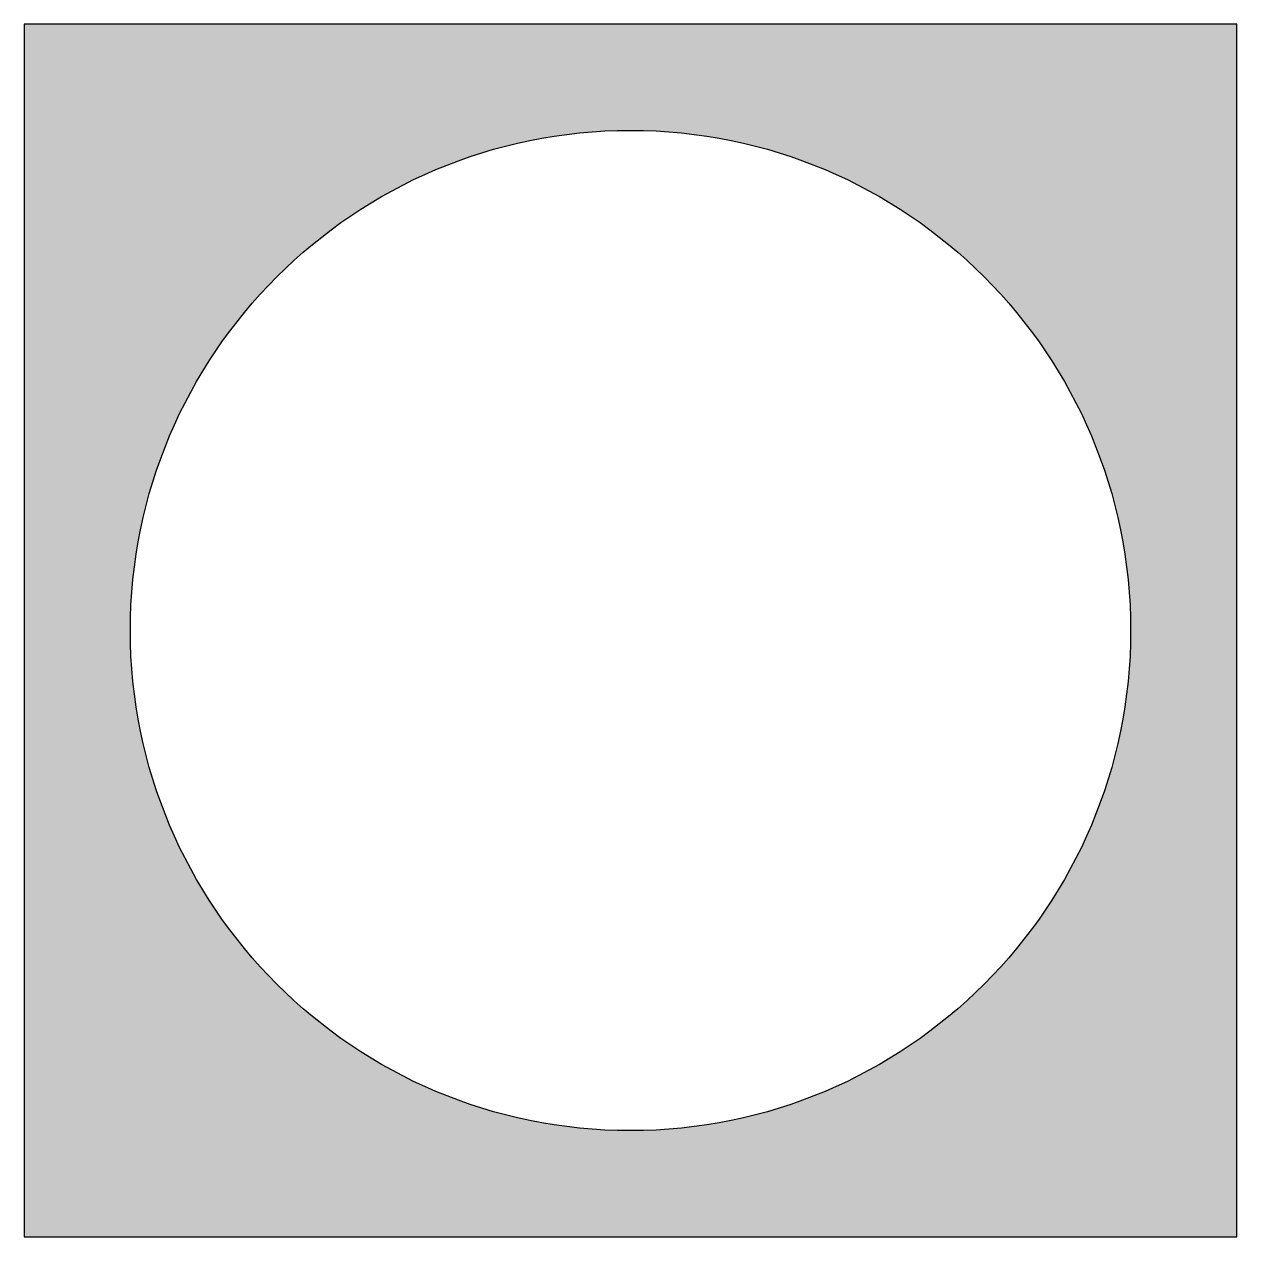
# Model space of a CAD drawing. Header units: metres. Extents: x -1.5 to 1.5, y -1.5 to 1.5.
import ezdxf

# ---------------------------------------------------------------- set-up
doc = ezdxf.new("R2010")
doc.units = ezdxf.units.M

msp = doc.modelspace()

# ---------------------------------------------------------------- hatches: boundary and pattern name
h = msp.add_hatch(color=256)
h.dxf.hatch_style = 1
edge = h.paths.add_edge_path(flags=16)
edge.add_arc((0, 0), 1.2375, 0, 360)
h.paths.add_polyline_path([(-1.5, 1.5), (-1.5, -1.5), (1.5, -1.5), (1.5, 1.5)])

# ---------------------------------------------------------------- linework, layer by layer
for p, q in [((1.5, 1.5), (-1.5, 1.5)), ((-1.5, 1.5), (-1.5, -1.5)), ((1.5, -1.5), (1.5, 1.5)), ((-1.5, -1.5), (1.5, -1.5))]:
    msp.add_line(p, q)
msp.add_circle((0, 0), 1.2375)

doc.saveas('drawing.dxf')
